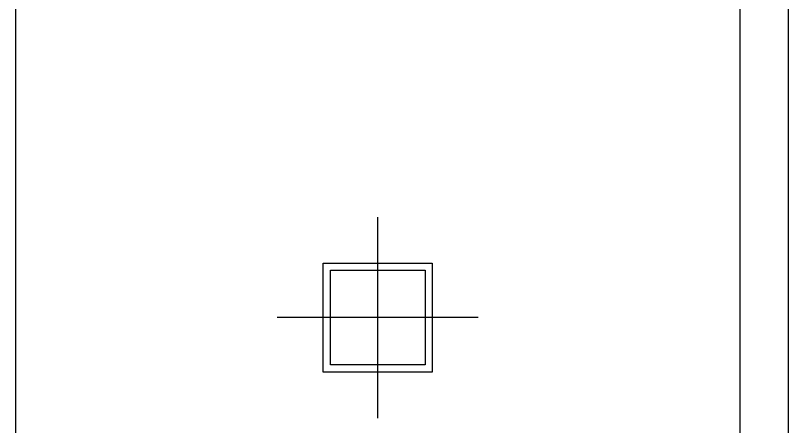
# Model space of a CAD drawing. Header units: inches. Extents: x 4000 to 56200, y 2703 to 36422.
# Drawn here: x 44807 to 47997, y 14701 to 16397 of the extents above; entities that cross this region are included whole.
import ezdxf

# ---------------------------------------------------------------- set-up
doc = ezdxf.new("R2010")
doc.units = ezdxf.units.IN
doc.header["$LTSCALE"] = 30
doc.header["$MEASUREMENT"] = 0
for name, color, linetype in [('06-C-천장', 4, 'Continuous'), ('07-DIM', 5, 'Continuous'), ('CEIL-LIGHT', 7, 'Continuous'), ('RC-LIGHT', 7, 'Continuous'), ('도면층2', 2, 'Continuous')]:
    doc.layers.add(name, color=color, linetype=linetype)

# ---------------------------------------------------------------- blocks, each defined once
blk = doc.blocks.new('도남e편한108-1003')
at = {"layer": '도면층2'}
for p, q in [((22567.7, 37571.9), (22567.7, 31831.9)), ((25757.7, 31631.9), (25757.7, 36691.9)), ((25557.7, 31831.9), (25557.7, 36491.9))]:
    blk.add_line(p, q, dxfattribs=at)
blk = doc.blocks.new('cjswjdeh')
at = {"layer": '06-C-천장'}
blk.add_blockref('도남e편한108-1003', (22239, -18986.4), dxfattribs=at)
blk = doc.blocks.new('qkdemd')
at = {"layer": 'CEIL-LIGHT', "color": 8}
for p, q in [((48127.2, 6350.6), (48127.2, 6654.8)), ((48279.2, 6502.7), (47975.1, 6502.7))]:
    blk.add_line(p, q, dxfattribs=at)
at = {"layer": 'CEIL-LIGHT', "color": 4}
blk.add_lwpolyline([(48044.7, 6585.2), (48209.7, 6585.2), (48209.7, 6420.2), (48044.7, 6420.2), (48044.7, 6585.2)], dxfattribs=at)
at = {"layer": 'CEIL-LIGHT', "color": 8}
blk.add_lwpolyline([(48055.7, 6574.2), (48198.7, 6574.2), (48198.7, 6431.2), (48055.7, 6431.2)], close=True, dxfattribs=at)

msp = doc.modelspace()

# ---------------------------------------------------------------- block references
at = {"layer": '07-DIM'}
msp.add_blockref('cjswjdeh', (0, 0), dxfattribs=at)
at = {"layer": 'RC-LIGHT', "xscale": 2.727272727272727, "yscale": 2.727272727272727, "zscale": 2.727272727272727}
msp.add_blockref('qkdemd', (-84954.3, -2584.2), dxfattribs=at)

doc.saveas('drawing.dxf')
